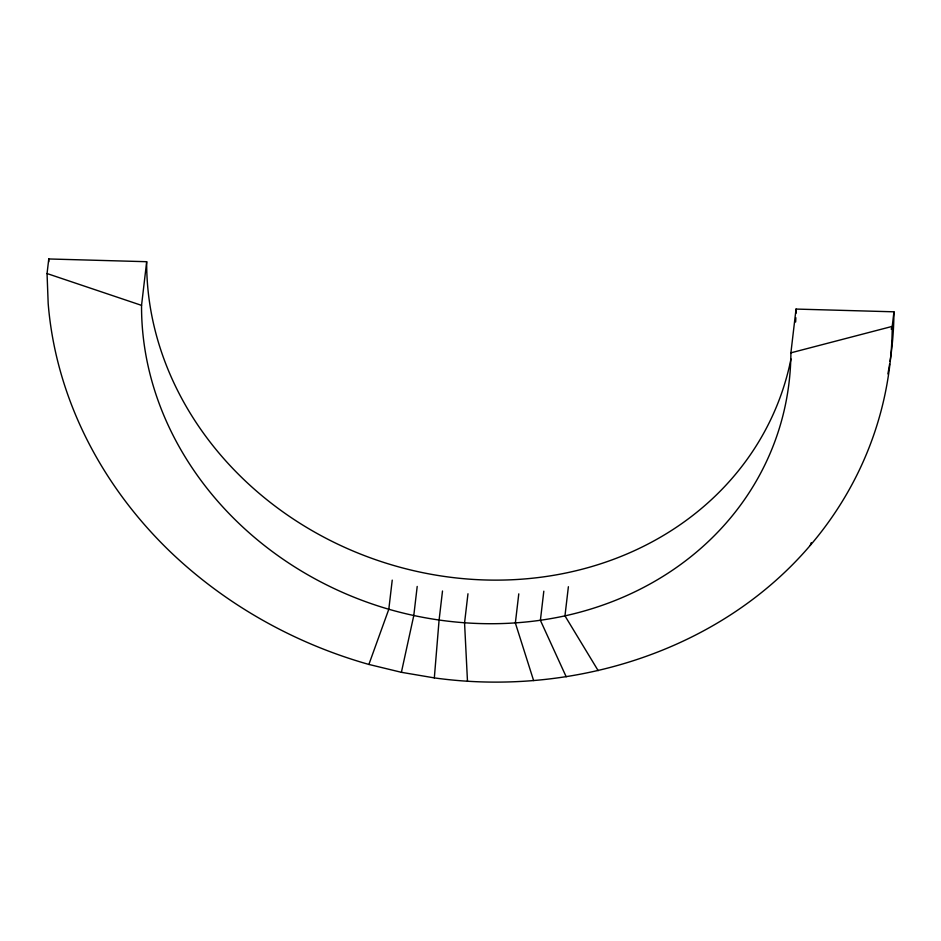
<?xml version="1.0" encoding="UTF-8"?>
<svg xmlns="http://www.w3.org/2000/svg" width="941" height="941" viewBox="0 0 941 941"><rect width="100%" height="100%" fill="white"/><g stroke="black" fill="none" stroke-linecap="round" stroke-linejoin="round"><path stroke-width="1.41" d="M790.969 358.944A328.456 290.534 18.9 0 1 441.847 576.068A328.456 290.534 18.9 0 1 146.678 261.704L48.767 258.963L47.05 273.549L141.55 305.366A328.468 290.534 19 0 0 388.809 609.25C445.858 625.647 506.87 628.47 564.965 615.861A328.468 290.534 19 0 0 790.899 352.828L796.039 309.071L893.95 311.812L892.233 326.398A426.144 378.129 16.2 0 1 810.26 545.392C719.347 651.89 570.858 696.846 434.33 677.896L439.082 620.143L442.505 591.007M141.55 305.366L146.678 261.704M392.232 580.126L388.809 609.25L368.884 664.44C294.462 643.409 225.064 604.522 169.298 550.814A426.144 378.129 16.2 0 1 48.179 303.531L47.05 273.549M417.204 586.443L413.781 615.579L401.395 672.309L368.884 664.44M467.971 593.771L464.56 622.907L467.477 681.143M518.785 593.853L515.362 623.001L533.618 680.578M543.816 591.183L540.393 620.331L566.188 676.779M568.388 586.714L564.965 615.861L598.17 670.651M810.26 545.392L811.283 542.663M891.209 329.138L892.233 326.398L790.899 352.828M401.395 672.309L434.33 677.896M48.756 261.81A426.144 378.129 16.2 0 1 48.767 258.963M893.95 311.812A426.144 378.129 16.2 0 1 890.057 361.344M889.61 364.143A426.144 378.129 16.2 0 1 887.892 373.895M796.039 309.071A328.456 290.534 18.9 0 1 795.98 313.388M795.839 317.705A328.456 290.534 18.9 0 1 795.639 322.022"/></g></svg>
